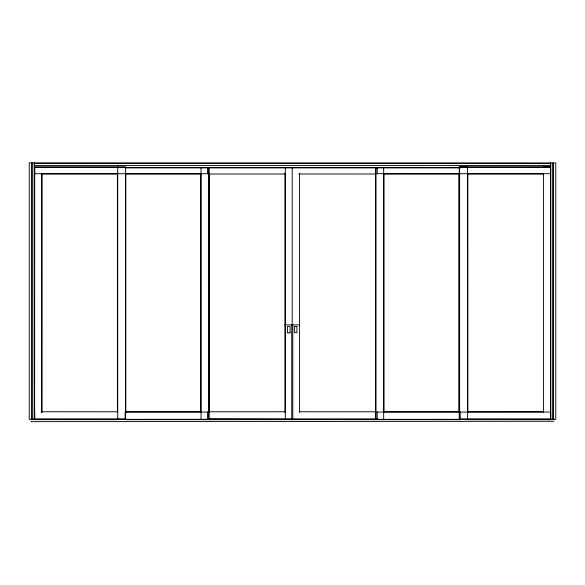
<?xml version="1.0" encoding="UTF-8"?>
<svg xmlns="http://www.w3.org/2000/svg" width="585" height="585" viewBox="0 0 585 585"><rect width="100%" height="100%" fill="white"/><g stroke="black" fill="none" stroke-linecap="round" stroke-linejoin="round"><path stroke-width="0.88" d="M34.435 165.475L550.565 165.475M125.139 418.962L34.647 418.955L34.676 166.791L125.636 166.798L125.636 418.948M292.785 419.657L292.544 419.043M34.435 163.398L550.565 163.398M459.656 166.776L467.795 166.776M543.458 166.791L550.595 166.791M125.782 167.895L460.132 167.902M34.676 173.694L125.636 173.694M125.863 173.701L207.499 173.701M377.201 173.701L550.595 173.694M41.045 174.001L117.453 173.986M125.863 174.008L201.152 174.008M208.172 174.016L284.888 174.016M298.811 174.008L375.526 173.994M383.555 173.994L459.751 174.008M467.817 174.001L543.319 174.001M284.851 324.865L299.761 324.865M41.045 411.76L117.826 411.774M125.863 411.767L201.152 411.767M208.633 411.789L284.953 411.767M299.659 411.767L375.979 411.789M383.555 411.789L459.751 411.767M467.444 411.774L543.311 411.76M125.863 412.074L207.499 412.074M377.201 412.074L459.751 412.074M460.132 412.067L550.624 412.067M207.726 418.97L292.222 419.174L207.726 419.174M292.39 418.97L377.793 418.97M31.531 419.262L29.25 419.262L29.25 162.901L555.75 162.974L555.75 419.335L31.195 419.335M33.915 419.46L118.309 419.46M125.153 419.46L460.841 419.46M466.772 419.46L551.165 419.46M33.915 419.664L118.309 419.664L118.309 419.043M125.153 419.664L460.841 419.664M551.165 419.664L466.772 419.664L466.772 419.24M550.565 162.901L550.565 167.427L34.435 167.427L34.435 162.901L34.435 419.262L31.736 419.262L31.736 162.901M553.885 418.838L553.885 419.664M553.885 421.28L31.195 421.653L31.195 421.28M553.264 162.974L553.264 419.335M552.803 162.974L552.803 419.335M550.807 162.974L550.807 419.335M550.595 173.942L550.595 166.74L459.627 166.74L459.627 418.948M550.624 411.818L550.624 418.955L460.132 418.955L460.132 411.818M550.565 162.974L550.565 419.335M543.414 173.189L543.421 412.564M467.839 173.175L467.861 412.549M467.554 166.776L467.554 418.948M459.247 167.712L459.247 418.97M458.962 173.197L458.962 412.571M383.957 173.197L383.965 412.571M383.665 167.712L383.665 418.97M379.658 419.24L379.658 419.664M377.201 167.676L377.201 173.95M377.201 411.825L377.201 418.962M375.841 167.727L375.841 418.97M375.745 167.712L375.745 418.97M375.548 173.204L375.548 412.571M299.571 173.197L299.593 412.571M292.792 324.865L292.785 418.97M292.2 167.727L292.2 324.865M291.732 324.865L291.732 418.97M285.326 167.727L285.326 418.97M285.019 173.204L285.019 412.571M209.072 173.197L209.064 412.571M208.962 167.712L208.962 418.97M208.772 167.712L208.772 418.97M207.499 167.676L207.499 173.95M207.499 411.825L207.499 418.962M205.423 419.043L205.423 419.664M201.043 167.712L201.043 418.97M200.743 173.197L200.75 412.571M125.753 173.197L125.746 412.571M125.139 411.818L125.139 418.955M117.717 166.813L117.717 418.948M117.409 173.204L117.409 412.549M34.676 166.798L34.676 173.942M34.647 411.818L34.647 418.955M34.193 162.901L34.193 419.262M32.197 162.901L32.197 419.262M31.195 419.24L31.195 419.664M41.849 173.189L41.828 412.564L41.871 173.189M296.924 326.408L294.387 326.408L294.387 332.653L296.924 332.653L296.924 326.408M290.043 332.865L287.418 332.865L287.418 326.408L290.043 326.415L290.043 332.865"/></g></svg>
